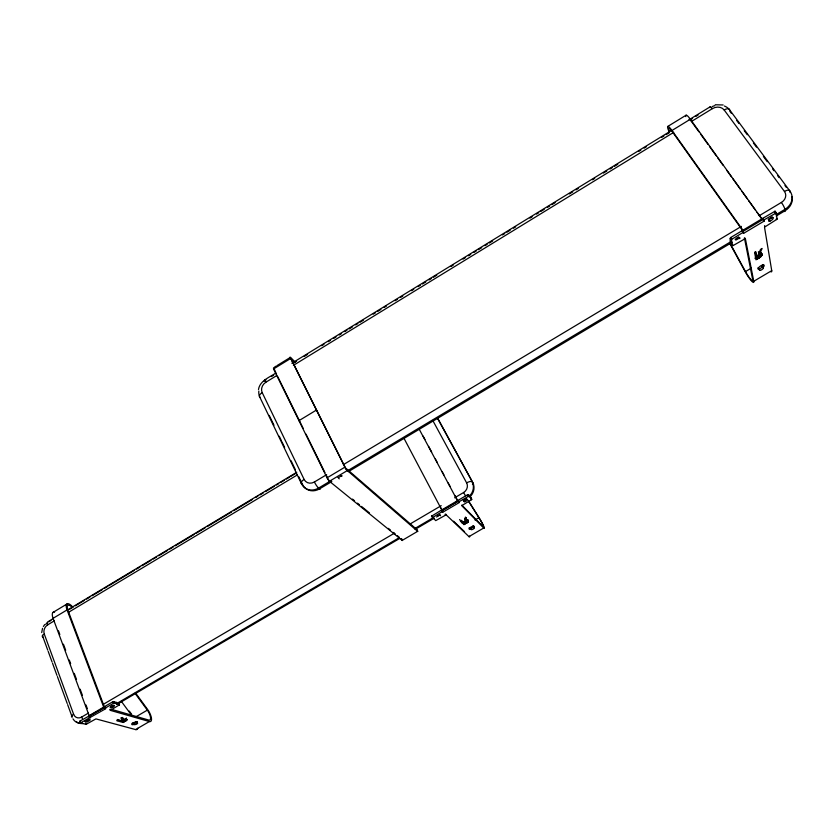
<?xml version="1.0" encoding="UTF-8"?>
<svg xmlns="http://www.w3.org/2000/svg" width="834" height="834" viewBox="0 0 834 834"><rect width="100%" height="100%" fill="white"/><g stroke="black" fill="none" stroke-linecap="round" stroke-linejoin="round"><path stroke-width="1.25" d="M762.109 254.349L760.65 256.82L755.979 259.833L754.676 252.869L756.073 252.035L757.105 257.57L760.545 249.376L762.067 248.469L759.941 253.453C755.687 249.585 765.247 256.518 761.004 252.785M41.7 632.579L42.534 628.325M118.835 703.291L119.429 704.834L110.307 710.359L149.39 721.556A9.143 3.346 60.9 0 0 151.444 718.084A9.143 3.346 60.9 0 0 147.566 709.4L135.389 692.731M771.731 270.643L753.759 281.277L745.367 238.597L733.222 245.498C730.855 245.634 729.072 239.129 730.709 237.513L742.25 230.611L743.615 233.353L764.205 221.052L762.849 218.289L775.099 211.19L776.339 212.889L777.059 219.217L764.507 227.171L771.731 270.643A11.134 1.918 58.9 0 1 770.679 271.603M732.513 245.561L731.408 239.494L743.396 232.217M126.893 719.763C125.997 717.542 122.014 721.431 122.337 717.428L121.18 718.105L122.859 721.483L117.792 720.086L116.729 720.712L123.13 722.473L126.695 720.117L126.33 718.157M464.382 523.199L465.143 518.227L466.383 517.497L465.883 520.52L468.02 520.353L468.26 521.677L463.996 524.596L460.337 521.042L461.483 520.364L464.382 523.199L463.6 521.74M465.883 520.52L465.111 519.061L465.435 517.049M754.885 258.279L759.357 255.433L760.973 253.15M258.477 389.53C259.77 381.002 268.923 377.552 275.262 373.423M468.447 500.786L478.779 517.184A9.476 0.897 59.6 0 1 483.543 525.743A9.476 0.897 59.6 0 1 483.762 527.985L468.958 536.616L446.159 514.828L435.723 520.614L431.522 516.204L441.269 510.22L442.666 512.295L459.398 502.475L458.012 500.379L467.457 494.833C468.771 494.041 471.721 497.481 470.678 498.221M459.555 519.572L463.224 523.147L467.645 519.936L468.427 521.396M43.378 626.511L44.702 624.572M122.556 720.962L126.215 718.491L126.695 720.117M105.199 707.117L79.97 721.045L80.356 722.963L86.09 724.339L95.931 718.887L135.619 729.583L149.39 721.556M116.802 702.416L112.913 701.686L104.167 706.825L104.761 708.379L105.782 708.671L80.356 722.963M442.062 511.722L432.314 517.716M471.064 497.835L471.679 499.587L461.744 505.685L483.762 527.985M274.49 367.148L276.356 366.001M277.295 365.428L290.368 357.4L295.007 361.904M667.867 126.382L686.132 115.175M291.848 363.249L671.349 130.604M689.082 119.742L710.13 106.835M668.816 131.157A11.457 1.845 60 0 1 671.975 130.5L690.354 119.231L762.37 219.665L757.084 212.347M271.425 376.572L273.615 375.227M293.318 363.155L296.602 361.143M304.264 356.441L307.548 354.429M321.778 345.703L323.967 344.369M328.346 341.679L330.535 340.345M333.819 338.333L336.008 336.988M339.292 334.976L341.481 333.631M344.765 331.619L346.954 330.274M349.144 328.93L352.428 326.918M355.722 324.906L357.911 323.561M360.1 322.226L363.384 320.204M373.236 314.168L375.425 312.823M377.614 311.489L380.898 309.466M384.182 307.454L386.371 306.12M395.139 300.751L397.328 299.406M400.612 297.394L402.801 296.049M411.558 290.68L413.747 289.335M418.136 286.646L420.326 285.301M422.515 283.967L425.809 281.944M429.093 279.932L431.282 278.587M433.471 277.242L436.766 275.23M451.006 266.505L453.196 265.16M463.058 259.113L465.247 257.769M468.531 255.757L470.73 254.412M474.014 252.4L476.204 251.055M478.393 249.71L481.687 247.698M484.971 245.686L487.171 244.341M489.36 242.996L492.654 240.974M502.516 234.927L504.716 233.583M506.905 232.238L510.199 230.215M513.483 228.203L515.683 226.858M529.944 218.122L532.134 216.777M536.523 214.088L538.712 212.743M540.912 211.398L544.195 209.376M547.49 207.364L549.679 206.019M551.879 204.674L555.163 202.662M569.434 193.905L572.739 191.893M576.033 189.871L578.223 188.526M592.505 179.769L594.694 178.424M603.482 173.045L606.777 171.022M610.071 169L612.271 167.655M614.47 166.31L617.765 164.288M638.635 151.496L640.835 150.151M644.14 148.129L646.34 146.774M661.737 137.339L663.937 135.984M666.137 134.639L669.441 132.616M690.344 119.804L692.543 118.459M695.848 116.437L698.048 115.082M320.35 488.641A5.504 1.001 59.1 0 1 319.589 488.849A13.751 12.166 -51.1 0 1 302.544 484.596L301.522 483.803L259.843 397.192A5.327 2.617 -25.5 0 1 262.199 392.616A8.017 6.87 -48.1 0 1 265.879 382.222L276.888 375.477M293.391 365.365L673.695 132.356M691.396 121.514L712.413 108.639A8.767 7.245 -20.5 0 1 724.173 109.994A5.901 2.731 -37.6 0 1 729.667 109.911L789.954 191.132L790.121 192.498M52.803 612.531L67.471 603.712M72.193 607.444A7.631 2.867 58.7 0 0 67.908 605.348A7.631 2.867 58.7 0 0 67.95 610.269L104.563 707.368L90.041 715.895L89.144 715.655L53.063 618.328L67.054 609.925A9.32 3.513 58.7 0 1 67.054 603.879A9.32 3.513 58.7 0 1 72.402 606.641M53.439 618.453L47.882 621.789A4.524 1.783 58.7 0 0 47.705 624.822A6.964 5.734 -63.9 0 0 44.265 634.007A4.691 1.824 -20.8 0 0 42.982 637.093L47.736 650.134M67.898 609.758L296.789 472.242M48.695 621.841L50.926 620.496M69.858 609.122L73.204 607.11M75.435 605.776L84.349 600.417M86.58 599.083L89.916 597.071M92.147 595.737L102.175 589.711M104.406 588.366L107.742 586.365M108.847 585.697L134.337 570.383M136.557 569.059L139.883 567.057M142.093 565.723L150.964 560.406M153.175 559.072L156.5 557.07M158.721 555.746L167.582 550.419M169.782 549.095L173.097 547.104M175.296 545.78L194.041 534.521M196.251 533.197L205.07 527.901M207.27 526.567L227.119 514.651M228.224 513.984L231.518 512.013M233.708 510.689L252.368 499.483M255.663 497.502L257.852 496.188M260.052 494.864L263.346 492.894M265.535 491.57L274.313 486.295M276.513 484.981L278.702 483.657M280.902 482.344L284.196 480.363M286.385 479.039L289.679 477.069M290.795 476.402L295.246 473.722M47.705 624.822L54.293 620.861M68.565 612.292L297.404 474.88M262.199 392.616L304.129 479.435A8.288 7.329 -51 0 0 314.397 481.989L326.657 474.65M343.379 464.642L741.395 226.389M759.169 215.756L781.385 202.453A9.122 7.725 -16.2 0 0 784.45 191.466L724.173 109.994M401.8 538.879L402.342 540.536L329.43 481.27A3.117 0.542 59.1 0 1 327.074 477.83L344.744 467.259L417.208 529.84L417.782 531.477L345.954 469.323L290.023 357.161L294.85 362.55M669.504 131.72A9.372 1.501 60 0 1 672.246 131.574L743.084 231.206L742.896 230.226L762.203 218.675M743.615 233.353L742.479 231.748L763.037 219.446L762.849 218.289M764.007 219.895L776.339 212.889M330.837 480.749L318.598 488.067A13.771 12.176 -51 0 1 301.522 483.803A5.504 2.356 -25.8 0 1 304.129 479.435M347.528 470.772L731.637 241.214M736.068 238.566L738.288 237.242M768.239 219.342L771.565 217.351M776.006 214.703L784.877 209.397A15.148 12.844 -16.1 0 0 789.954 191.132A6.109 2.481 -36 0 0 784.45 191.466M331.807 481.552L319.589 488.849L318.598 488.067A5.515 1.001 59.1 0 1 314.397 481.989M338.479 477.569L341.804 475.578M348.476 471.596L731.908 242.486M736.339 239.848L738.549 238.524M776.193 216.027L785.055 210.731A15.116 12.823 -16.1 0 0 792.019 196.553M729.959 243.069L745.502 271.582L751.424 268.068M44.265 634.007L73.611 714.258A7.214 6.015 -67.9 0 0 81.659 717.063L88.362 713.112M102.895 704.574L394.315 533.249M409.963 524.054L441.238 505.665M454.634 497.783L463.568 492.54A7.308 6.735 -43 0 0 466.633 482.876L432.763 420.451M89.144 715.655L103.687 707.107L104.563 707.368M441.791 509.908L457.491 500.692L457.991 501.192L442.301 510.408L441.791 509.908L403.698 437.756M104.761 708.379L113.935 703.062L119.533 704.626M441.269 510.22L441.864 510.794L458.596 500.973L459.398 502.475M458.815 501.88L468.687 496.167L471.846 499.243M90.041 719.21L85.579 721.827A4.67 1.897 60.6 0 1 84.547 721.274M110.13 707.409L113.487 705.449M116.833 703.479L398.975 537.836M414.592 528.662L433.555 517.528M86.767 722.14L90.114 720.18M111.287 707.753L113.518 706.44M116.864 704.48L399.715 538.441M415.322 529.288L434.253 518.175M437.6 516.215L439.82 514.901M464.329 500.515L466.56 499.212M135.483 717.063L147.326 710.141L135.139 693.45M474.994 520.009L478.914 517.726A7.756 0.74 59.6 0 1 482.813 524.732A7.756 0.74 59.6 0 1 482.99 526.556L461.827 505.091M465.111 519.061L466.018 520.479M123.025 717.886L123.317 719.492M715.218 104.761L723.151 104.969M339.261 478.862L337.822 477.246M341.919 476.183L341.179 475.536M117.219 719.492L121.493 720.67M137.401 722.963L136.87 722.817A2.877 0.928 -22.7 0 0 135.223 722.077A2.877 0.928 -22.7 0 0 131.793 724.079A2.877 0.928 -22.7 0 0 134.097 724.433L134.628 724.59A1.72 0.553 -22.7 0 0 136.818 723.995A1.72 0.553 -22.7 0 0 137.401 722.963L137.026 721.973M132.231 723.234A2.877 0.928 -22.7 0 0 133.523 722.953L134.055 723.099A1.72 0.553 -22.7 0 0 135.723 722.776A1.72 0.553 -22.7 0 0 137.016 721.817M111.005 709.213L148.817 720.086A7.485 2.742 60.9 0 0 150.495 717.25A7.485 2.742 60.9 0 0 147.326 710.141M274.323 369.274L276.575 374.289M273.562 367.721L273.542 368.972L327.074 477.83M291.149 358.954L345.453 467.884M352.511 499.097L354.513 500.723M357.494 503.163L359.496 504.789M361.487 506.415L369.462 512.92M388.394 528.37L390.385 529.997M393.377 532.436L395.368 534.062M397.37 535.699L399.361 537.325M260.375 397.641L259.843 397.192A13.323 11.415 -48.1 0 1 258.821 391.042M299.719 421.326L298.958 420.659L316.201 410.203L316.941 410.891M274.323 369.691L273.542 368.972L290.399 358.63L291.16 359.371M453.581 521.198L464.548 531.685M468.989 527.974A2.898 1.032 -28 0 0 470.105 527.807L470.407 528.11A1.741 0.615 -28 0 0 472.357 527.693A1.741 0.615 -28 0 0 473.389 526.369L473.087 526.066A2.898 1.032 -28 0 0 473.42 525.66M471.179 529.548L470.876 529.246A2.909 1.022 -28 0 1 469.396 528.349A2.909 1.022 -28 0 1 473.087 526.202A2.909 1.022 -28 0 1 473.858 527.505L474.16 527.807A1.741 0.615 -28 0 1 473.128 529.121A1.741 0.615 -28 0 1 471.179 529.548L470.105 527.807M458.012 500.379L458.596 500.973M731.387 243.966L733.222 245.498M729.938 111.381L731.439 113.403M736.693 120.482L738.934 123.505M744.241 130.657L747.274 134.743M753.383 142.979L756.448 147.107M763.391 156.469L767.28 161.702M772.513 168.77L773.973 170.73M777.622 175.64L779.071 177.6M784.961 185.544L786.441 187.525M121.441 701.488L132.137 716.041M129.301 711.079L131.605 714.227M774.473 211.336L775.641 212.941M776.829 218.341L777.215 218.873M776.235 219.05L776.621 219.582M772.492 217.08L772.878 217.611M768.708 220.551L769.094 221.083M763.037 219.446L764.205 221.052M698.923 131.824L690.615 120.325A9.393 1.647 60.1 0 0 689.364 118.709M700.435 133.92L707.983 144.376M709.494 146.461L716.291 155.875M717.803 157.97L723.088 165.288M726.873 170.522L731.397 176.798M732.909 178.883L740.467 189.339M741.979 191.434L747.264 198.753M748.776 200.848L755.573 210.262M764.517 225.67L765.091 226.462M761.004 252.91L762.078 254.704M760.921 253.359L762.036 254.912M760.848 253.578L761.953 255.131M760.744 253.797L761.849 255.35M760.618 254.026L761.723 255.579M760.472 254.245L761.578 255.798M760.306 254.464L761.411 256.028M671.975 130.5L742.896 230.226M760.118 254.693L761.223 256.247M759.899 254.923L761.004 256.476M759.732 255.1L760.837 256.653M759.545 255.267L760.65 256.82M759.357 255.433L760.452 256.987M759.201 255.558L760.306 257.112M759.055 255.684L760.149 257.237M758.857 255.829L759.962 257.383M758.659 255.975L759.753 257.529M758.325 256.205L759.43 257.758M744.991 238.065L745.367 238.597M758.002 256.413L759.107 257.967M757.585 256.674L758.69 258.227M744.293 238.128L744.668 238.66M757.314 256.83L758.419 258.394M757.866 258.717L756 256.007L755.166 251.576M756.521 257.299L757.626 258.853M762.088 265.744L763.287 267.86A2.137 0.813 -34.4 0 1 761.63 269.809A2.137 0.813 -34.4 0 1 759.649 270.018L758.565 268.485A2.137 0.824 -34.4 0 0 760.545 268.277A2.137 0.824 -34.4 0 0 762.193 266.327L762.088 265.744A3.576 1.376 -34.5 0 0 762.954 264.576M762.193 266.327L763.287 267.86M738.58 237.033L739.716 238.639A2.638 1.074 -34.9 0 0 738.507 237.648A2.638 1.074 -34.9 0 0 735.567 239.911L735.192 239.379M759.649 270.018L758.46 267.902A3.576 1.376 -34.5 0 1 757.845 267.975M730.709 237.513L731.835 239.129M730.136 238.222L731.272 239.827M460.775 520.843L462.161 523.022M468.572 501.307L478.914 517.726M465.476 495.75L463.568 492.54M730.063 243.955L744.971 271.29A11.113 1.751 59 0 0 751.267 280.704A11.113 1.751 59 0 0 753.759 281.277M437.725 418.251L472.732 482.511A12.124 11.176 -43 0 1 470.918 495.855M437.621 418.522L472.732 482.511A4.858 1.835 -28.4 0 1 472.409 484.21M758.335 251.868L760.191 255.298M470.814 498.471L471.491 499.712M468.145 494.698L468.958 496.199M467.457 494.833L468.27 496.334M327.814 478.435L329.43 481.27L347.08 470.72L346.235 469.031M463.558 500.212L464.361 501.714M473.087 526.066L474.16 527.807M423.119 436.088L424.954 439.518M428.624 446.367L431.678 452.08M435.348 458.929L437.183 462.359M442.083 471.502L443.917 474.921M448.202 482.917L450.037 486.347M454.926 495.479L457.991 501.192M418.918 428.666L457.491 500.692M467.728 519.655L468.479 521.25M467.572 520.082L468.26 521.677M467.353 520.385L468.135 521.834M467.217 520.541L467.874 522.115M466.967 520.781L467.749 522.23M466.832 520.906L467.603 522.355M466.717 520.989L467.499 522.449M465.372 518.977L466.289 520.395M466.602 521.083L467.384 522.543M466.456 521.198L467.228 522.647M466.3 521.302L467.082 522.762M466.039 521.479L466.821 522.928M465.779 521.646L466.56 523.095M465.445 521.844L466.216 523.304M465.216 521.98L465.998 523.439M464.767 522.24L465.549 523.7M464.569 522.355L465.341 523.815M463.224 523.147L463.996 524.596M445.763 514.088L446.159 514.828M445.075 514.224L445.471 514.974M441.092 508.114L442.301 510.408M441.864 510.794L442.666 512.295M440.185 515.245L440.456 515.746A2.127 0.782 -27.7 0 0 438.913 515.402A2.127 0.782 -27.7 0 0 436.682 517.08M431.876 515.735L432.658 517.247M416.791 529.892L417.563 531.383L402.113 540.453L401.352 538.952M121.159 717.72L123.13 722.473M277.712 376.582L303.159 428.322M306.026 434.149L324.947 472.607M326.094 474.942L327.241 477.267M269.236 415.395L273.959 425.215M279.265 436.234L281.381 440.644M281.923 441.759L284.603 447.326M291.076 460.764L295.413 469.782M298.708 476.621L302.544 484.596M136.495 721.827L136.87 722.817M134.055 723.099L134.628 724.59M133.523 722.953L134.097 724.433M126.32 718.262L126.851 719.878M126.038 718.72L126.612 720.222M125.944 718.814L126.414 720.42M125.746 718.991L126.32 720.503M125.653 719.075L126.226 720.576M125.527 719.169L125.965 720.774M125.163 719.419L125.736 720.93M124.923 719.575L125.496 721.076M118.866 703.917L119.262 704.949M124.62 719.763L125.194 721.264M124.412 719.888L124.985 721.389M123.995 720.128L124.568 721.629M123.807 720.232L124.381 721.733M113.695 701.488L114.289 703.041M112.913 701.686L113.507 703.239M110.276 709.275L110.568 710.047M109.984 709.38L110.38 710.412M67.054 609.925L103.687 707.107M58.474 630.827L59.829 634.476M63.436 644.192L65.688 650.27M69.295 659.996L70.65 663.635M74.257 673.361L76.509 679.439M80.116 689.155L82.378 695.233M85.985 704.959L87.33 708.608M89.707 716.218L90.28 717.772M88.665 715.937L89.238 717.49M89.175 719.867L89.374 720.388A2.116 0.709 -22 0 0 87.289 720.409A2.116 0.709 -22 0 0 85.412 721.858L85.026 720.826M86.225 723.38L86.517 724.162M85.454 723.589L85.735 724.36M79.97 721.045L80.533 722.609M48.174 651.333L52.104 662.092M52.542 663.291L56.941 675.363M57.39 676.572L67.21 703.5M67.627 704.636L72.193 717.157A4.827 1.637 -21.7 0 1 73.611 714.258M744.481 238.263L752.695 279.755A9.091 1.428 59 0 1 750.652 279.286A9.091 1.428 59 0 1 745.502 271.582M742.25 230.611L742.479 231.748M729.802 110.651L729.667 109.911A14.564 12.051 -20.4 0 0 724.381 106.033M775.172 211.283L775.526 213.681M759.545 269.445A3.576 1.366 -34.4 0 1 758.731 267.547A3.576 1.366 -34.4 0 1 763.225 264.878A3.576 1.366 -34.4 0 1 763.183 267.287M771.93 217.038A2.669 1.074 -35.5 0 1 770.418 218.644M769.719 219.071A2.669 1.074 -35.5 0 1 768.416 219.519M685.84 116.604A11.478 2.012 60.1 0 1 690.354 119.231M784.398 211.377A5.786 1.168 59.2 0 0 785.055 210.731L784.877 209.397A5.796 1.178 59.2 0 0 781.385 202.453M712.382 106.512A14.564 12.051 -20.4 0 1 714.769 105.678M710.141 107.669A5.598 1.084 60.2 0 1 712.413 108.639M265.879 382.222A5.338 0.928 58.3 0 1 265.952 379.929A13.323 11.415 -48.1 0 0 264.097 381.274M82.43 718.689A4.67 1.897 60.6 0 1 81.659 717.063M468.76 496.668A12.145 11.196 -43 0 0 472.096 481.812A4.858 1.845 -28.4 0 0 466.633 482.876M83.254 723.453A11.968 9.998 -67.9 0 1 76.561 721.869M82.055 723.141A11.989 10.008 -67.9 0 1 72.985 718.856M42.982 637.093A11.572 9.539 -63.9 0 1 42.503 635.32M45.745 624.322A11.572 9.539 -63.9 0 1 47.142 622.946M469.532 536.126A9.466 1.011 59.6 0 1 468.958 536.616M466.269 498.993A2.137 0.792 -28.2 0 1 465.226 499.712M464.621 499.983A2.137 0.792 -28.2 0 1 463.204 500.16M137.746 728.207A9.132 3.44 61 0 1 135.619 729.583M135.733 721.702A7.475 2.815 61 0 1 136.422 723.537M53.063 618.328A9.31 3.607 58.7 0 1 54.585 612.114M770.408 220.895A2.669 1.063 -35.5 0 0 773.16 217.82A2.669 1.063 -35.5 0 0 769.386 219.342A2.669 1.063 -35.5 0 0 770.408 220.895M465.038 501.609A2.137 0.792 -28.2 0 0 467.593 499.493A2.137 0.792 -28.2 0 0 464.475 500.358A2.137 0.792 -28.2 0 0 465.038 501.609M111.693 707.357A2.116 0.709 -22.3 0 0 114.487 705.595A2.116 0.709 -22.3 0 0 111.37 706.158A2.116 0.709 -22.3 0 0 111.693 707.357"/></g></svg>
